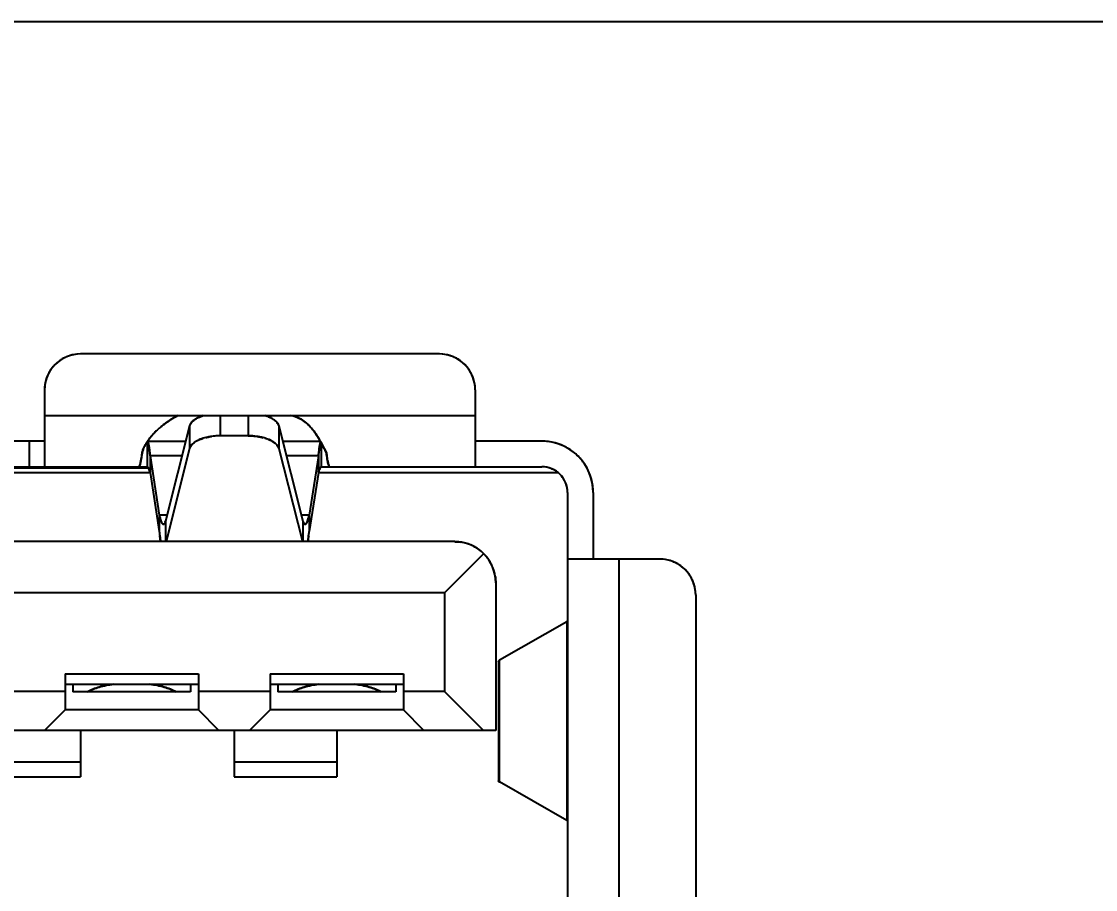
# Model space of a CAD drawing. Header units: millimetres. Extents: x 15 to 418, y 12 to 300.
# Drawn here: x 174.03 to 184.5, y 86.8 to 95.26 of the extents above; entities that cross this region are included whole.
import ezdxf

# ---------------------------------------------------------------- set-up
doc = ezdxf.new("R2010")
doc.units = ezdxf.units.MM
doc.header["$LTSCALE"] = 23.1
doc.layers.get('0').update_dxf_attribs({"linetype": 'CONTINUOUS'})
doc.styles.get("Standard").update_dxf_attribs({"font": 'txt', "width": 0.8})
doc.dimstyles.new('DIMSTYLE_1', dxfattribs={"dimtxt": 4, "dimasz": 4, "dimexe": 0.5, "dimexo": 0.0625, "dimgap": 1, "dimtad": 0, "dimtih": 1, "dimtoh": 1, "dimdec": 1, "dimdsep": 46, "dimtxsty": 'Standard', "dimblk": '_FILLED', "dimblk1": '_FILLED', "dimblk2": '_FILLED', "dimcen": 0.09, "dimadec": 0, "dimazin": 0, "dimtol": 1, "dimtp": 0.5, "dimtm": 0.5, "dimtfac": 1, "dimtdec": 1, "dimtofl": 0, "dimtmove": 0, "dimatfit": 3, "dimldrblk": '_FILLED', "dimfxl": 0, "dimtolj": 1, "dimarcsym": 0})

# ---------------------------------------------------------------- blocks, each defined once
blk = doc.blocks.new('_FILLED')
at = {"color": 0, "linetype": 'ByBlock'}
blk.add_solid([(0, 0), (-1, 0.25), (-1, -0.25)], dxfattribs=at)
blk = doc.blocks.new('*D1')
at = {"color": 2, "linetype": 'Continuous', "transparency": 16777216}
for p, q in [((162.164, 95.259), (203.143, 95.259)), ((202.643, 95.259), (202.643, 75.813)), ((202.643, 56.367), (202.643, 75.813)), ((184.164, 56.367), (203.143, 56.367))]:
    blk.add_line(p, q, dxfattribs=at)
at = {"color": 2, "linetype": 'Continuous', "transparency": 16777216, "xscale": 4, "yscale": 4, "zscale": 4}
for p, rotation in [((202.643, 95.259), 90), ((202.643, 56.367), 270)]:
    blk.add_blockref('_FILLED', p, dxfattribs=dict(at, rotation=rotation))

msp = doc.modelspace()

# ---------------------------------------------------------------- linework, layer by layer
at = {"color": 7, "linetype": 'Continuous'}
for p, q in [((178.105, 92.017), (174.605, 92.017)), ((174.255, 91.667), (174.255, 90.917)), ((178.455, 91.667), (178.455, 90.917)), ((174.255, 91.417), (178.455, 91.417)), ((175.968, 91.417), (175.968, 91.218)), ((176.242, 91.417), (176.242, 91.218)), ((175.67, 91.315), (175.435, 90.386)), ((175.67, 91.315), (175.67, 91.094)), ((176.54, 91.315), (176.54, 91.094)), ((176.54, 91.315), (176.775, 90.386)), ((174.255, 91.167), (171.955, 91.167)), ((174.105, 91.167), (174.105, 90.917)), ((175.256, 91.158), (175.256, 90.917)), ((175.261, 91.167), (175.633, 91.167)), ((176.242, 91.218), (175.968, 91.218)), ((176.578, 91.167), (176.943, 91.167)), ((176.954, 91.149), (176.954, 90.917)), ((179.105, 91.167), (178.455, 91.167)), ((175.284, 91.024), (175.284, 91.03)), ((175.284, 91.03), (175.284, 91.024)), ((175.596, 91.024), (175.284, 91.024)), ((175.284, 91.024), (175.284, 90.863)), ((175.284, 91.024), (175.374, 90.446)), ((175.67, 91.094), (175.44, 90.187)), ((176.54, 91.094), (176.77, 90.187)), ((176.926, 91.024), (176.614, 91.024)), ((176.926, 91.024), (176.836, 90.446)), ((176.926, 91.028), (176.926, 91.024)), ((176.926, 91.024), (176.926, 91.028)), ((176.926, 91.024), (176.926, 90.863)), ((170.954, 90.917), (175.256, 90.917)), ((175.284, 90.857), (173.524, 90.857)), ((175.269, 90.903), (173.539, 90.903)), ((175.284, 90.863), (175.374, 90.285)), ((176.926, 90.863), (176.836, 90.285)), ((179.268, 90.857), (176.926, 90.857)), ((176.954, 90.917), (179.105, 90.917)), ((179.355, 90.667), (179.355, 85.487)), ((179.605, 90.667), (179.605, 90.017)), ((175.45, 90.446), (175.374, 90.446)), ((175.374, 90.446), (175.374, 90.285)), ((176.836, 90.446), (176.76, 90.446)), ((176.836, 90.446), (176.836, 90.285)), ((175.432, 90.378), (175.435, 90.386)), ((175.435, 90.386), (175.432, 90.378)), ((175.435, 90.386), (175.435, 90.187)), ((176.775, 90.386), (176.775, 90.187)), ((176.808, 90.364), (176.806, 90.361)), ((178.255, 90.187), (167.955, 90.187)), ((178.538, 90.07), (178.155, 89.687)), ((180.255, 90.017), (179.355, 90.017)), ((179.855, 90.017), (179.855, 78.197)), ((178.655, 89.787), (178.655, 88.347)), ((178.155, 89.687), (168.055, 89.687)), ((178.155, 89.687), (178.155, 88.727)), ((180.605, 89.667), (180.605, 78.547)), ((179.347, 89.406), (178.691, 89.03)), ((179.347, 89.406), (179.347, 87.468)), ((178.682, 89.021), (178.691, 89.03)), ((178.691, 87.844), (178.691, 89.03)), ((174.455, 88.897), (175.755, 88.897)), ((174.455, 88.897), (174.455, 88.547)), ((175.755, 88.897), (175.755, 88.547)), ((176.455, 88.897), (177.755, 88.897)), ((176.455, 88.897), (176.455, 88.547)), ((177.755, 88.897), (177.755, 88.547)), ((174.455, 88.727), (173.755, 88.727)), ((174.455, 88.797), (175.755, 88.797)), ((174.53, 88.797), (174.53, 88.722)), ((175.68, 88.722), (174.53, 88.722)), ((175.68, 88.797), (175.68, 88.722)), ((176.455, 88.727), (175.755, 88.727)), ((176.455, 88.797), (177.755, 88.797)), ((176.53, 88.797), (176.53, 88.722)), ((177.68, 88.722), (176.53, 88.722)), ((177.68, 88.797), (177.68, 88.722)), ((178.155, 88.727), (177.755, 88.727)), ((178.535, 88.347), (178.155, 88.727)), ((174.455, 88.547), (174.255, 88.347)), ((175.755, 88.547), (174.455, 88.547)), ((175.955, 88.347), (175.755, 88.547)), ((176.455, 88.547), (176.255, 88.347)), ((177.755, 88.547), (176.455, 88.547)), ((177.955, 88.347), (177.755, 88.547)), ((178.655, 88.347), (167.555, 88.347)), ((174.605, 88.347), (174.605, 87.895)), ((176.105, 88.347), (176.105, 87.895)), ((177.105, 88.347), (177.105, 87.895)), ((174.605, 88.038), (173.605, 88.038)), ((177.105, 88.038), (176.105, 88.038)), ((178.691, 87.844), (178.682, 87.852)), ((179.347, 87.468), (178.691, 87.844))]:
    msp.add_line(p, q, dxfattribs=at)
at = {"color": 6, "linetype": 'Continuous'}
for p, q in [((178.682, 89.021), (178.682, 87.852)), ((173.605, 87.895), (174.605, 87.895)), ((176.105, 87.895), (177.105, 87.895))]:
    msp.add_line(p, q, dxfattribs=at)
at = {"color": 7, "linetype": 'Continuous'}
for centre, radius, start, end in [((174.605, 91.667), 0.35, 89.9956, 180.0044), ((174.605, 91.667), 0.349, 120.2804, 125.9201), ((174.605, 91.666), 0.351, 115.1088, 120.2812), ((174.605, 91.668), 0.349, 107.7366, 115.1109), ((174.605, 91.664), 0.353, 90.0656, 107.6772), ((178.105, 91.664), 0.353, 72.3357, 89.921), ((178.105, 91.667), 0.35, 359.9956, 90.0044), ((178.105, 91.668), 0.349, 64.8886, 72.2689), ((178.105, 91.666), 0.351, 58.4978, 64.8902), ((174.604, 91.667), 0.349, 144.0771, 148.5226), ((174.606, 91.666), 0.351, 125.9432, 144.0563), ((178.106, 91.668), 0.349, 54.0771, 58.4966), ((178.104, 91.666), 0.351, 35.9432, 54.0563), ((178.106, 91.667), 0.349, 30.2626, 35.92), ((174.608, 91.666), 0.353, 162.3357, 179.921), ((174.604, 91.667), 0.349, 154.8886, 162.2689), ((174.606, 91.667), 0.351, 148.5238, 154.8903), ((178.104, 91.667), 0.351, 25.1088, 30.2634), ((178.106, 91.667), 0.349, 17.7366, 25.1109), ((178.102, 91.666), 0.353, 0.0656, 17.6772), ((176.358, 91.184), 0.234, 56.7558, 60.8869), ((176.55, 91.037), 0.4, 47.1458, 51.6892), ((176.551, 91.038), 0.4, 47.2138, 51.7671), ((175.83, 90.758), 0.703, 133.6745, 137.7906), ((175.829, 90.759), 0.702, 133.6536, 137.7762), ((175.902, 90.682), 0.808, 129.9964, 133.6594), ((175.9, 90.685), 0.804, 129.9982, 133.6764), ((175.677, 90.885), 0.504, 143.1151, 146.9906), ((175.676, 90.887), 0.502, 143.2088, 147.0747), ((175.852, 90.964), 0.234, 119.1131, 123.2442), ((175.937, 90.761), 0.455, 103.8645, 107.0842), ((175.967, 90.601), 0.618, 89.9293, 97.8885), ((176.243, 90.601), 0.618, 82.1071, 90.0717), ((176.275, 90.766), 0.45, 72.8925, 75.5672), ((179.105, 90.664), 0.503, 75.0972, 89.9607), ((179.105, 90.667), 0.5, 359.9975, 90.0025), ((179.105, 90.667), 0.5, 65.2985, 75.0518), ((179.105, 90.667), 0.5, 60.0124, 65.2977), ((179.104, 90.665), 0.502, 45.0294, 59.9792), ((179.107, 90.669), 0.498, 43.3657, 44.9939), ((179.103, 90.666), 0.502, 30.0008, 43.345), ((179.105, 90.665), 0.252, 72.1679, 89.9339), ((179.105, 90.667), 0.25, 359.993, 90.007), ((179.105, 90.667), 0.25, 60.0346, 72.0891), ((179.105, 90.667), 0.25, 54.0284, 60.0314), ((179.104, 90.665), 0.252, 36.0606, 53.9664), ((179.106, 90.667), 0.249, 31.0337, 36.0013), ((179.105, 90.667), 0.5, 14.9393, 24.1555), ((179.105, 90.667), 0.25, 17.9294, 31.0266), ((179.103, 90.667), 0.252, 0.0793, 17.837), ((179.103, 90.667), 0.502, 0.0325, 14.8997), ((176.333, 90.669), 0.985, 193.0873, 193.4591), ((176.304, 90.662), 0.955, 193.0958, 193.4789), ((175.917, 90.659), 0.944, 346.2507, 346.9202), ((175.943, 90.654), 0.917, 346.2229, 346.9115), ((176.941, 90.449), 0.177, 200.7468, 202.3064), ((176.936, 90.447), 0.172, 200.7636, 202.3682), ((179.078, 90.716), 3.729, 186.6308, 186.7536), ((179.063, 90.713), 3.714, 186.6142, 186.7375), ((178.4, 90.634), 3.046, 186.7326, 187.3405), ((178.379, 90.632), 3.025, 186.7288, 187.3412), ((173.662, 90.653), 3.195, 352.6804, 353.2433), ((174.021, 90.608), 2.833, 352.6458, 353.281), ((173.141, 90.715), 3.72, 353.2375, 353.3695), ((173.16, 90.711), 3.7, 353.2536, 353.3863), ((178.255, 89.787), 0.4, 359.9964, 90.0036), ((178.253, 89.777), 0.41, 79.6376, 81.1857), ((178.253, 89.78), 0.407, 72.207, 79.6444), ((178.257, 89.791), 0.396, 70.9331, 72.1719), ((178.256, 89.79), 0.397, 62.5219, 70.9274), ((178.255, 89.787), 0.4, 44.9908, 62.5709), ((178.257, 89.788), 0.398, 28.5258, 45.0446), ((178.251, 89.785), 0.404, 27.0578, 28.5603), ((180.255, 89.664), 0.353, 72.3357, 89.921), ((180.255, 89.667), 0.35, 359.9956, 90.0044), ((180.255, 89.668), 0.349, 64.8886, 72.2689), ((180.255, 89.666), 0.351, 58.5238, 64.8903), ((178.256, 89.787), 0.399, 20.1436, 27.0709), ((178.259, 89.789), 0.395, 17.8292, 20.1205), ((178.251, 89.786), 0.404, 11.0811, 17.8174), ((180.256, 89.668), 0.349, 54.0771, 58.5226), ((180.254, 89.666), 0.351, 35.9432, 54.0563), ((180.256, 89.667), 0.349, 30.2804, 35.9201), ((178.245, 89.785), 0.41, 8.8163, 11.106), ((180.254, 89.667), 0.351, 25.1088, 30.2812), ((180.256, 89.667), 0.349, 17.7366, 25.1109), ((180.252, 89.666), 0.353, 0.0656, 17.6772)]:
    msp.add_arc(centre, radius, start, end, dxfattribs=at)
for points, knots in [([(175.383, 91.301), (175.396, 91.312), (175.45, 91.355), (175.509, 91.392), (175.554, 91.417)], [0, 0, 0, 0, 0.24898, 1, 1, 1, 1]), ([(175.554, 91.417), (175.539, 91.409), (175.479, 91.374), (175.423, 91.334), (175.383, 91.301)], [0, 0, 0, 0, 0.25078, 1, 1, 1, 1]), ([(175.692, 91.354), (175.69, 91.351), (175.68, 91.339), (175.673, 91.326), (175.67, 91.315)], [0, 0, 0, 0, 0.271523, 1, 1, 1, 1]), ([(175.67, 91.315), (175.671, 91.318), (175.676, 91.333), (175.685, 91.346), (175.692, 91.354)], [0, 0, 0, 0, 0.232703, 1, 1, 1, 1]), ([(175.721, 91.378), (175.718, 91.376), (175.708, 91.369), (175.699, 91.361), (175.692, 91.354)], [0, 0, 0, 0, 0.265239, 1, 1, 1, 1]), ([(175.692, 91.354), (175.694, 91.356), (175.703, 91.365), (175.713, 91.373), (175.721, 91.378)], [0, 0, 0, 0, 0.235397, 1, 1, 1, 1]), ([(175.738, 91.389), (175.737, 91.388), (175.731, 91.385), (175.725, 91.381), (175.721, 91.378)], [0, 0, 0, 0, 0.256671, 1, 1, 1, 1]), ([(175.721, 91.378), (175.722, 91.379), (175.728, 91.383), (175.734, 91.386), (175.738, 91.389)], [0, 0, 0, 0, 0.243384, 1, 1, 1, 1]), ([(175.803, 91.416), (175.797, 91.414), (175.775, 91.407), (175.753, 91.397), (175.738, 91.389)], [0, 0, 0, 0, 0.265862, 1, 1, 1, 1]), ([(175.738, 91.389), (175.743, 91.392), (175.764, 91.402), (175.786, 91.411), (175.803, 91.416)], [0, 0, 0, 0, 0.233799, 1, 1, 1, 1]), ([(176.472, 91.389), (176.467, 91.392), (176.446, 91.402), (176.424, 91.411), (176.407, 91.416)], [0, 0, 0, 0, 0.233816, 1, 1, 1, 1]), ([(176.407, 91.416), (176.413, 91.414), (176.435, 91.407), (176.457, 91.397), (176.472, 91.389)], [0, 0, 0, 0, 0.265855, 1, 1, 1, 1]), ([(176.518, 91.354), (176.515, 91.357), (176.506, 91.366), (176.495, 91.375), (176.486, 91.38)], [0, 0, 0, 0, 0.234187, 1, 1, 1, 1]), ([(176.486, 91.38), (176.489, 91.378), (176.5, 91.37), (176.511, 91.362), (176.518, 91.354)], [0, 0, 0, 0, 0.266488, 1, 1, 1, 1]), ([(176.54, 91.315), (176.539, 91.318), (176.534, 91.333), (176.525, 91.346), (176.518, 91.354)], [0, 0, 0, 0, 0.232728, 1, 1, 1, 1]), ([(176.518, 91.354), (176.52, 91.351), (176.53, 91.34), (176.537, 91.326), (176.54, 91.315)], [0, 0, 0, 0, 0.271547, 1, 1, 1, 1]), ([(177.004, 91.05), (176.986, 91.088), (176.946, 91.168), (176.899, 91.244), (176.868, 91.282)], [0, 0, 0, 0, 0.462875, 1, 1, 1, 1]), ([(176.868, 91.282), (176.884, 91.263), (176.936, 91.19), (176.976, 91.109), (177.004, 91.05)], [0, 0, 0, 0, 0.275259, 1, 1, 1, 1]), ([(175.229, 91.114), (175.231, 91.118), (175.239, 91.134), (175.248, 91.149), (175.255, 91.16)], [0, 0, 0, 0, 0.242452, 1, 1, 1, 1]), ([(175.255, 91.16), (175.252, 91.156), (175.243, 91.141), (175.235, 91.126), (175.229, 91.114)], [0, 0, 0, 0, 0.257084, 1, 1, 1, 1]), ([(175.284, 91.03), (175.282, 91.048), (175.278, 91.079), (175.273, 91.116), (175.268, 91.139), (175.265, 91.151), (175.262, 91.16), (175.26, 91.164), (175.259, 91.166)], [0, 0, 0, 0, 0.384752, 0.685641, 0.800974, 0.891804, 0.957813, 1, 1, 1, 1]), ([(175.259, 91.166), (175.26, 91.164), (175.262, 91.16), (175.265, 91.151), (175.268, 91.139), (175.273, 91.116), (175.278, 91.079), (175.282, 91.048), (175.284, 91.03)], [0, 0, 0, 0, 0.042669, 0.109279, 0.200474, 0.315848, 0.616013, 1, 1, 1, 1]), ([(175.274, 91.188), (175.277, 91.191), (175.288, 91.206), (175.3, 91.22), (175.309, 91.23)], [0, 0, 0, 0, 0.246558, 1, 1, 1, 1]), ([(175.309, 91.23), (175.306, 91.227), (175.294, 91.213), (175.282, 91.199), (175.274, 91.188)], [0, 0, 0, 0, 0.253379, 1, 1, 1, 1]), ([(175.67, 91.094), (175.671, 91.098), (175.676, 91.112), (175.685, 91.125), (175.693, 91.133)], [0, 0, 0, 0, 0.232728, 1, 1, 1, 1]), ([(175.693, 91.133), (175.69, 91.13), (175.68, 91.119), (175.673, 91.105), (175.67, 91.094)], [0, 0, 0, 0, 0.271547, 1, 1, 1, 1]), ([(175.693, 91.133), (175.695, 91.136), (175.704, 91.145), (175.715, 91.154), (175.724, 91.159)], [0, 0, 0, 0, 0.234187, 1, 1, 1, 1]), ([(175.724, 91.159), (175.721, 91.157), (175.71, 91.15), (175.699, 91.141), (175.693, 91.133)], [0, 0, 0, 0, 0.266488, 1, 1, 1, 1]), ([(175.738, 91.168), (175.743, 91.171), (175.764, 91.182), (175.786, 91.19), (175.803, 91.195)], [0, 0, 0, 0, 0.233816, 1, 1, 1, 1]), ([(175.803, 91.195), (175.797, 91.194), (175.775, 91.186), (175.753, 91.177), (175.738, 91.168)], [0, 0, 0, 0, 0.265855, 1, 1, 1, 1]), ([(175.828, 91.202), (175.832, 91.203), (175.85, 91.207), (175.869, 91.211), (175.882, 91.213)], [0, 0, 0, 0, 0.244117, 1, 1, 1, 1]), ([(175.882, 91.213), (175.878, 91.212), (175.859, 91.209), (175.841, 91.205), (175.828, 91.202)], [0, 0, 0, 0, 0.25559, 1, 1, 1, 1]), ([(175.968, 91.218), (175.961, 91.218), (175.932, 91.218), (175.904, 91.216), (175.882, 91.213)], [0, 0, 0, 0, 0.252081, 1, 1, 1, 1]), ([(176.242, 91.218), (176.249, 91.218), (176.278, 91.218), (176.307, 91.216), (176.328, 91.213)], [0, 0, 0, 0, 0.2521, 1, 1, 1, 1]), ([(176.328, 91.213), (176.333, 91.212), (176.353, 91.209), (176.372, 91.205), (176.387, 91.201)], [0, 0, 0, 0, 0.256168, 1, 1, 1, 1]), ([(176.387, 91.201), (176.382, 91.202), (176.362, 91.207), (176.343, 91.21), (176.328, 91.213)], [0, 0, 0, 0, 0.243446, 1, 1, 1, 1]), ([(176.407, 91.195), (176.413, 91.193), (176.435, 91.186), (176.457, 91.177), (176.472, 91.168)], [0, 0, 0, 0, 0.265862, 1, 1, 1, 1]), ([(176.472, 91.168), (176.467, 91.171), (176.446, 91.182), (176.424, 91.19), (176.407, 91.195)], [0, 0, 0, 0, 0.233799, 1, 1, 1, 1]), ([(176.472, 91.168), (176.473, 91.167), (176.479, 91.164), (176.485, 91.16), (176.489, 91.158)], [0, 0, 0, 0, 0.256671, 1, 1, 1, 1]), ([(176.489, 91.158), (176.488, 91.158), (176.482, 91.162), (176.476, 91.166), (176.472, 91.168)], [0, 0, 0, 0, 0.243384, 1, 1, 1, 1]), ([(176.489, 91.158), (176.492, 91.156), (176.502, 91.148), (176.511, 91.14), (176.518, 91.133)], [0, 0, 0, 0, 0.265239, 1, 1, 1, 1]), ([(176.518, 91.133), (176.516, 91.136), (176.507, 91.144), (176.497, 91.152), (176.489, 91.158)], [0, 0, 0, 0, 0.235397, 1, 1, 1, 1]), ([(176.518, 91.133), (176.52, 91.13), (176.53, 91.119), (176.537, 91.105), (176.54, 91.094)], [0, 0, 0, 0, 0.271523, 1, 1, 1, 1]), ([(176.54, 91.094), (176.539, 91.098), (176.534, 91.112), (176.525, 91.125), (176.518, 91.133)], [0, 0, 0, 0, 0.232703, 1, 1, 1, 1]), ([(176.949, 91.162), (176.946, 91.156), (176.942, 91.141), (176.937, 91.112), (176.931, 91.073), (176.928, 91.044), (176.926, 91.028)], [0, 0, 0, 0, 0.132634, 0.347307, 0.639533, 1, 1, 1, 1]), ([(176.926, 91.028), (176.928, 91.044), (176.931, 91.073), (176.937, 91.112), (176.942, 91.141), (176.946, 91.156), (176.949, 91.162)], [0, 0, 0, 0, 0.359995, 0.651553, 0.866348, 1, 1, 1, 1]), ([(175.195, 90.978), (175.196, 90.983), (175.201, 91.007), (175.204, 91.031), (175.206, 91.05)], [0, 0, 0, 0, 0.217913, 1, 1, 1, 1]), ([(175.206, 91.05), (175.206, 91.043), (175.202, 91.019), (175.199, 90.995), (175.195, 90.978)], [0, 0, 0, 0, 0.280749, 1, 1, 1, 1]), ([(175.206, 91.05), (175.208, 91.055), (175.213, 91.077), (175.221, 91.099), (175.229, 91.114)], [0, 0, 0, 0, 0.232355, 1, 1, 1, 1]), ([(175.229, 91.114), (175.226, 91.109), (175.217, 91.088), (175.21, 91.067), (175.206, 91.05)], [0, 0, 0, 0, 0.267545, 1, 1, 1, 1]), ([(177.015, 90.977), (177.014, 90.982), (177.01, 91.007), (177.006, 91.031), (177.004, 91.05)], [0, 0, 0, 0, 0.21767, 1, 1, 1, 1]), ([(177.004, 91.05), (177.005, 91.043), (177.008, 91.019), (177.012, 90.995), (177.015, 90.977)], [0, 0, 0, 0, 0.281631, 1, 1, 1, 1]), ([(175.173, 90.917), (175.175, 90.917), (175.181, 90.922), (175.183, 90.928), (175.184, 90.932)], [0, 0, 0, 0, 0.344083, 1, 1, 1, 1]), ([(175.184, 90.932), (175.183, 90.928), (175.181, 90.922), (175.175, 90.917), (175.173, 90.917)], [0, 0, 0, 0, 0.654374, 1, 1, 1, 1]), ([(175.184, 90.932), (175.185, 90.935), (175.19, 90.95), (175.193, 90.965), (175.195, 90.978)], [0, 0, 0, 0, 0.193788, 1, 1, 1, 1]), ([(175.195, 90.978), (175.194, 90.973), (175.191, 90.958), (175.188, 90.943), (175.184, 90.932)], [0, 0, 0, 0, 0.306251, 1, 1, 1, 1]), ([(177.026, 90.932), (177.025, 90.935), (177.02, 90.95), (177.017, 90.965), (177.015, 90.977)], [0, 0, 0, 0, 0.193924, 1, 1, 1, 1]), ([(177.015, 90.977), (177.016, 90.973), (177.019, 90.957), (177.022, 90.942), (177.026, 90.932)], [0, 0, 0, 0, 0.305502, 1, 1, 1, 1]), ([(177.037, 90.917), (177.035, 90.917), (177.029, 90.922), (177.027, 90.928), (177.026, 90.932)], [0, 0, 0, 0, 0.34563, 1, 1, 1, 1]), ([(177.026, 90.932), (177.027, 90.928), (177.029, 90.922), (177.035, 90.917), (177.037, 90.917)], [0, 0, 0, 0, 0.655913, 1, 1, 1, 1]), ([(175.256, 90.917), (175.257, 90.917), (175.261, 90.916), (175.264, 90.913), (175.265, 90.911)], [0, 0, 0, 0, 0.206485, 1, 1, 1, 1]), ([(175.265, 90.911), (175.265, 90.912), (175.262, 90.915), (175.259, 90.917), (175.256, 90.917)], [0, 0, 0, 0, 0.313589, 1, 1, 1, 1]), ([(175.265, 90.911), (175.266, 90.909), (175.27, 90.904), (175.273, 90.897), (175.275, 90.892)], [0, 0, 0, 0, 0.204076, 1, 1, 1, 1]), ([(175.275, 90.892), (175.274, 90.894), (175.272, 90.9), (175.268, 90.907), (175.265, 90.911)], [0, 0, 0, 0, 0.296253, 1, 1, 1, 1]), ([(175.275, 90.892), (175.276, 90.89), (175.279, 90.881), (175.282, 90.871), (175.284, 90.863)], [0, 0, 0, 0, 0.22224, 1, 1, 1, 1]), ([(175.284, 90.863), (175.284, 90.866), (175.281, 90.876), (175.278, 90.885), (175.275, 90.892)], [0, 0, 0, 0, 0.276919, 1, 1, 1, 1]), ([(176.935, 90.892), (176.934, 90.89), (176.931, 90.881), (176.928, 90.871), (176.926, 90.863)], [0, 0, 0, 0, 0.222012, 1, 1, 1, 1]), ([(176.926, 90.863), (176.926, 90.866), (176.929, 90.876), (176.932, 90.885), (176.935, 90.892)], [0, 0, 0, 0, 0.276508, 1, 1, 1, 1]), ([(176.945, 90.911), (176.944, 90.909), (176.94, 90.904), (176.937, 90.897), (176.935, 90.892)], [0, 0, 0, 0, 0.204454, 1, 1, 1, 1]), ([(176.935, 90.892), (176.936, 90.894), (176.939, 90.9), (176.942, 90.907), (176.945, 90.911)], [0, 0, 0, 0, 0.296632, 1, 1, 1, 1]), ([(176.954, 90.917), (176.953, 90.917), (176.949, 90.916), (176.947, 90.913), (176.945, 90.911)], [0, 0, 0, 0, 0.205825, 1, 1, 1, 1]), ([(176.945, 90.911), (176.945, 90.912), (176.948, 90.914), (176.951, 90.917), (176.954, 90.917)], [0, 0, 0, 0, 0.312891, 1, 1, 1, 1]), ([(175.389, 90.391), (175.388, 90.395), (175.383, 90.411), (175.379, 90.427), (175.376, 90.44)], [0, 0, 0, 0, 0.217315, 1, 1, 1, 1]), ([(175.376, 90.44), (175.377, 90.435), (175.381, 90.419), (175.385, 90.403), (175.389, 90.391)], [0, 0, 0, 0, 0.281185, 1, 1, 1, 1]), ([(176.833, 90.435), (176.83, 90.42), (176.824, 90.4), (176.815, 90.377), (176.811, 90.368), (176.808, 90.364)], [0, 0, 0, 0, 0.60616, 0.830711, 1, 1, 1, 1]), ([(176.821, 90.392), (176.822, 90.395), (176.827, 90.409), (176.831, 90.424), (176.833, 90.435)], [0, 0, 0, 0, 0.219702, 1, 1, 1, 1]), ([(175.401, 90.366), (175.4, 90.368), (175.395, 90.376), (175.392, 90.384), (175.389, 90.391)], [0, 0, 0, 0, 0.20366, 1, 1, 1, 1]), ([(175.389, 90.391), (175.391, 90.385), (175.396, 90.375), (175.401, 90.365), (175.404, 90.361)], [0, 0, 0, 0, 0.589114, 1, 1, 1, 1]), ([(175.404, 90.361), (175.403, 90.362), (175.402, 90.364), (175.401, 90.366), (175.401, 90.366)], [0, 0, 0, 0, 0.728906, 1, 1, 1, 1]), ([(175.413, 90.357), (175.412, 90.357), (175.409, 90.357), (175.406, 90.359), (175.404, 90.361)], [0, 0, 0, 0, 0.218478, 1, 1, 1, 1]), ([(175.404, 90.361), (175.407, 90.359), (175.412, 90.355), (175.418, 90.358), (175.42, 90.359)], [0, 0, 0, 0, 0.520419, 1, 1, 1, 1]), ([(175.432, 90.378), (175.43, 90.375), (175.428, 90.369), (175.422, 90.361), (175.417, 90.357), (175.413, 90.357)], [0, 0, 0, 0, 0.354217, 0.63337, 1, 1, 1, 1]), ([(176.777, 90.381), (176.779, 90.376), (176.783, 90.368), (176.79, 90.359), (176.799, 90.355), (176.804, 90.359), (176.806, 90.361)], [0, 0, 0, 0, 0.374378, 0.630016, 0.803572, 1, 1, 1, 1]), ([(176.806, 90.361), (176.805, 90.36), (176.803, 90.358), (176.799, 90.357), (176.797, 90.357)], [0, 0, 0, 0, 0.297564, 1, 1, 1, 1]), ([(176.808, 90.364), (176.809, 90.366), (176.815, 90.374), (176.818, 90.384), (176.821, 90.392)], [0, 0, 0, 0, 0.197825, 1, 1, 1, 1]), ([(175.387, 90.187), (175.387, 90.191), (175.384, 90.211), (175.381, 90.23), (175.379, 90.245)], [0, 0, 0, 0, 0.227654, 1, 1, 1, 1]), ([(175.379, 90.245), (175.38, 90.24), (175.382, 90.22), (175.385, 90.201), (175.387, 90.187)], [0, 0, 0, 0, 0.271465, 1, 1, 1, 1]), ([(176.823, 90.187), (176.823, 90.191), (176.826, 90.211), (176.829, 90.23), (176.831, 90.245)], [0, 0, 0, 0, 0.227898, 1, 1, 1, 1]), ([(176.831, 90.245), (176.83, 90.24), (176.828, 90.221), (176.825, 90.201), (176.823, 90.187)], [0, 0, 0, 0, 0.271896, 1, 1, 1, 1]), ([(178.255, 90.187), (178.26, 90.187), (178.28, 90.187), (178.301, 90.185), (178.316, 90.182)], [0, 0, 0, 0, 0.252099, 1, 1, 1, 1]), ([(178.65, 89.848), (178.651, 89.843), (178.654, 89.823), (178.655, 89.802), (178.655, 89.787)], [0, 0, 0, 0, 0.24683, 1, 1, 1, 1]), ([(179.347, 89.406), (179.349, 89.407), (179.352, 89.41), (179.355, 89.414), (179.355, 89.417)], [0, 0, 0, 0, 0.317643, 1, 1, 1, 1]), ([(178.691, 89.03), (178.689, 89.029), (178.686, 89.027), (178.682, 89.024), (178.681, 89.02), (178.683, 89.018), (178.684, 89.017)], [0, 0, 0, 0, 0.363161, 0.608423, 0.786252, 1, 1, 1, 1]), ([(178.684, 89.017), (178.684, 89.018), (178.683, 89.019), (178.682, 89.02), (178.682, 89.021)], [0, 0, 0, 0, 0.298788, 1, 1, 1, 1]), ([(178.688, 89.015), (178.687, 89.015), (178.686, 89.016), (178.685, 89.017), (178.684, 89.017)], [0, 0, 0, 0, 0.28021, 1, 1, 1, 1]), ([(174.929, 88.797), (174.881, 88.792), (174.793, 88.775), (174.709, 88.742), (174.672, 88.722)], [0, 0, 0, 0, 0.53485, 1, 1, 1, 1]), ([(174.672, 88.722), (174.709, 88.742), (174.793, 88.775), (174.881, 88.792), (174.929, 88.797)], [0, 0, 0, 0, 0.464319, 1, 1, 1, 1]), ([(175.538, 88.722), (175.502, 88.742), (175.417, 88.775), (175.329, 88.792), (175.281, 88.797)], [0, 0, 0, 0, 0.465151, 1, 1, 1, 1]), ([(175.281, 88.797), (175.329, 88.792), (175.417, 88.775), (175.502, 88.742), (175.538, 88.722)], [0, 0, 0, 0, 0.535681, 1, 1, 1, 1]), ([(176.672, 88.722), (176.709, 88.742), (176.793, 88.775), (176.881, 88.792), (176.929, 88.797)], [0, 0, 0, 0, 0.464319, 1, 1, 1, 1]), ([(176.929, 88.797), (176.881, 88.792), (176.793, 88.775), (176.709, 88.742), (176.672, 88.722)], [0, 0, 0, 0, 0.53485, 1, 1, 1, 1]), ([(177.281, 88.797), (177.329, 88.792), (177.417, 88.775), (177.502, 88.742), (177.538, 88.722)], [0, 0, 0, 0, 0.535681, 1, 1, 1, 1]), ([(177.538, 88.722), (177.502, 88.742), (177.417, 88.775), (177.329, 88.792), (177.281, 88.797)], [0, 0, 0, 0, 0.465151, 1, 1, 1, 1]), ([(178.682, 87.852), (178.682, 87.853), (178.682, 87.854), (178.683, 87.856), (178.684, 87.857)], [0, 0, 0, 0, 0.217699, 1, 1, 1, 1]), ([(178.682, 87.854), (178.682, 87.854), (178.681, 87.852), (178.683, 87.849), (178.686, 87.846), (178.689, 87.845), (178.691, 87.844)], [0, 0, 0, 0, 0.174899, 0.367278, 0.634278, 1, 1, 1, 1]), ([(178.684, 87.857), (178.685, 87.857), (178.686, 87.858), (178.687, 87.859), (178.688, 87.859)], [0, 0, 0, 0, 0.719817, 1, 1, 1, 1]), ([(179.347, 87.468), (179.349, 87.467), (179.352, 87.464), (179.355, 87.46), (179.355, 87.457)], [0, 0, 0, 0, 0.317691, 1, 1, 1, 1])]:
    msp.add_open_spline(points, degree=3, knots=knots, dxfattribs=at)
for points in [[(176.742, 91.388), (176.715, 91.402), (176.686, 91.412), (176.656, 91.417)], [(176.656, 91.417), (176.686, 91.412), (176.715, 91.402), (176.742, 91.388)], [(176.798, 91.351), (176.78, 91.365), (176.762, 91.378), (176.742, 91.388)], [(176.742, 91.388), (176.762, 91.378), (176.781, 91.365), (176.798, 91.351)], [(176.868, 91.282), (176.854, 91.299), (176.839, 91.316), (176.822, 91.331)], [(176.822, 91.331), (176.839, 91.316), (176.854, 91.299), (176.868, 91.282)], [(179.352, 89.41), (179.35, 89.408), (179.349, 89.407), (179.347, 89.406)], [(179.352, 87.464), (179.35, 87.465), (179.349, 87.467), (179.347, 87.468)]]:
    msp.add_open_spline(points, degree=3, dxfattribs=at)

# ---------------------------------------------------------------- dimensions: what is measured, and where the dimension line sits
at = {"color": 2, "linetype": 'Continuous'}
dim = msp.add_linear_dim(base=(202.643, 56.367), p1=(162.101, 95.259), p2=(184.101, 56.367), angle=270, dimstyle='DIMSTYLE_1', override={"dimtad": 1, "dimtih": 0, "dimtoh": 0}, dxfattribs=at)
dim.commit()
dim.dimension.update_dxf_attribs({"geometry": '*D1', "text_midpoint": (202.643, 62.28), "dimtype": 160})

doc.saveas('drawing.dxf')
